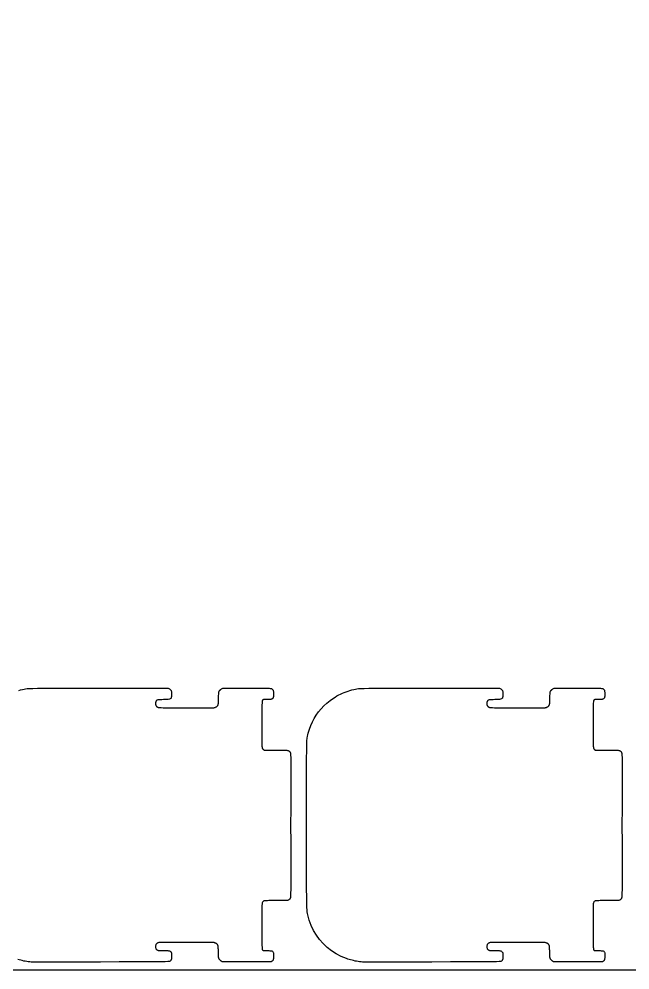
# Model space of a CAD drawing. Header units: metres. Extents: x 0 to 1200, y 0 to 600.
# Drawn here: x 414.4 to 607.2, y 0 to 300 of the extents above; entities that cross this region are included whole.
import ezdxf

# ---------------------------------------------------------------- set-up
doc = ezdxf.new("R2010")
doc.units = ezdxf.units.M

msp = doc.modelspace()

# ---------------------------------------------------------------- linework, layer by layer
at = {"layer": 'CUT'}
msp.add_lwpolyline([(414.3, 88.19), (414.91, 88.35), (415.53, 88.5), (416, 88.61), (416.43, 88.69), (416.94, 88.76), (417.67, 88.81), (418.74, 88.85), (420.28, 88.87), (422.42, 88.89), (425.3, 88.9), (429.04, 88.9), (433.77, 88.89), (439.61, 88.89), (461.47, 88.88), (461.84, 88.69), (462, 88.6), (462.13, 88.52), (462.23, 88.42), (462.32, 88.32), (462.39, 88.2), (462.45, 88.06), (462.49, 87.9), (462.51, 87.72), (462.53, 87.5), (462.54, 87.25), (462.53, 86.95), (462.52, 86.56), (462.5, 86.23), (462.45, 85.97), (462.37, 85.76), (462.25, 85.6), (462.07, 85.49), (461.83, 85.4), (461.51, 85.35), (461.1, 85.32), (460.59, 85.29), (459.98, 85.28), (459.46, 85.27), (459.04, 85.25), (458.69, 85.24), (458.41, 85.21), (458.19, 85.18), (458.02, 85.14), (457.89, 85.08), (457.79, 85), (457.71, 84.91), (457.64, 84.79), (457.57, 84.65), (457.54, 84.59), (457.52, 84.53), (457.5, 84.47), (457.48, 84.41), (457.47, 84.34), (457.46, 84.28), (457.46, 84.21), (457.46, 84.15), (457.46, 84.07), (457.46, 84), (457.47, 83.91), (457.49, 83.79), (457.52, 83.67), (457.55, 83.56), (457.59, 83.45), (457.64, 83.36), (457.69, 83.27), (457.76, 83.19), (457.83, 83.11), (457.92, 83.04), (458.01, 82.97), (458.12, 82.9), (458.2, 82.86), (458.31, 82.82), (458.49, 82.8), (458.78, 82.77), (459.22, 82.76), (459.84, 82.74), (460.68, 82.73), (461.78, 82.72), (463.17, 82.71), (464.9, 82.71), (467, 82.7), (468.51, 82.7), (469.87, 82.7), (471.1, 82.7), (472.19, 82.7), (473.15, 82.7), (473.97, 82.71), (474.65, 82.72), (475.19, 82.73), (475.61, 82.74), (475.88, 82.75), (476.03, 82.77), (476.16, 82.81), (476.3, 82.85), (476.43, 82.91), (476.56, 82.98), (476.68, 83.06), (476.79, 83.15), (476.9, 83.25), (477, 83.35), (477.08, 83.46), (477.16, 83.57), (477.21, 83.68), (477.24, 83.75), (477.26, 83.84), (477.28, 83.95), (477.3, 84.08), (477.32, 84.23), (477.34, 84.41), (477.35, 84.63), (477.36, 84.88), (477.37, 85.17), (477.38, 85.5), (477.39, 85.88), (477.44, 87.77), (477.69, 88.13), (477.73, 88.19), (477.78, 88.24), (477.83, 88.3), (477.89, 88.36), (477.95, 88.41), (478.01, 88.47), (478.07, 88.52), (478.13, 88.57), (478.19, 88.61), (478.25, 88.65), (478.31, 88.68), (478.67, 88.88), (486.22, 88.89), (487.97, 88.89), (489.44, 88.89), (490.64, 88.89), (491.6, 88.89), (492.36, 88.88), (492.93, 88.87), (493.35, 88.86), (493.64, 88.84), (493.84, 88.82), (493.96, 88.79), (494.05, 88.76), (494.19, 88.68), (494.31, 88.6), (494.4, 88.52), (494.48, 88.43), (494.55, 88.32), (494.59, 88.19), (494.63, 88.03), (494.65, 87.84), (494.67, 87.61), (494.67, 87.34), (494.67, 87.03), (494.67, 86.78), (494.67, 86.57), (494.67, 86.39), (494.66, 86.24), (494.65, 86.12), (494.64, 86.02), (494.62, 85.94), (494.6, 85.88), (494.57, 85.82), (494.54, 85.77), (494.51, 85.73), (494.42, 85.64), (494.33, 85.56), (494.23, 85.5), (494.12, 85.45), (493.99, 85.41), (493.84, 85.37), (493.66, 85.35), (493.45, 85.33), (493.21, 85.32), (492.92, 85.31), (492.6, 85.31), (492.3, 85.31), (492.05, 85.31), (491.85, 85.3), (491.69, 85.3), (491.57, 85.29), (491.48, 85.27), (491.41, 85.25), (491.35, 85.22), (491.3, 85.18), (491.26, 85.14), (491.22, 85.09), (491.18, 85.02), (491.14, 84.94), (491.11, 84.8), (491.09, 84.56), (491.07, 84.2), (491.06, 83.69), (491.05, 82.98), (491.04, 82.05), (491.04, 80.87), (491.04, 79.39), (491.03, 77.59), (491.03, 76.2), (491.03, 74.97), (491.03, 73.9), (491.03, 72.98), (491.04, 72.2), (491.04, 71.56), (491.05, 71.03), (491.06, 70.63), (491.08, 70.33), (491.09, 70.13), (491.11, 70.03), (491.13, 69.99), (491.15, 69.94), (491.18, 69.89), (491.21, 69.84), (491.24, 69.8), (491.28, 69.75), (491.32, 69.7), (491.36, 69.66), (491.4, 69.62), (491.45, 69.59), (491.49, 69.55), (491.77, 69.36), (495.32, 69.37), (496.26, 69.38), (497.03, 69.37), (497.67, 69.37), (498.18, 69.36), (498.59, 69.34), (498.9, 69.31), (499.14, 69.28), (499.32, 69.23), (499.46, 69.17), (499.58, 69.09), (499.69, 69), (499.71, 68.98), (499.74, 68.95), (499.77, 68.91), (499.81, 68.87), (499.84, 68.82), (499.87, 68.77), (499.9, 68.72), (499.93, 68.67), (499.96, 68.62), (499.99, 68.57), (500.01, 68.52), (500.05, 68.4), (500.08, 68.17), (500.1, 67.72), (500.12, 66.98), (500.13, 65.83), (500.14, 64.21), (500.14, 62.01), (500.13, 59.14), (500.13, 55.51), (500.12, 51.03), (500.11, 45.62), (500.12, 40.2), (500.12, 35.73), (500.13, 32.1), (500.13, 29.23), (500.13, 27.03), (500.13, 25.41), (500.11, 24.26), (500.1, 23.52), (500.07, 23.07), (500.04, 22.84), (500.01, 22.72), (499.98, 22.67), (499.96, 22.62), (499.93, 22.57), (499.9, 22.52), (499.87, 22.47), (499.83, 22.42), (499.8, 22.37), (499.77, 22.33), (499.74, 22.3), (499.71, 22.26), (499.68, 22.24), (499.57, 22.15), (499.46, 22.07), (499.32, 22.01), (499.13, 21.97), (498.9, 21.93), (498.58, 21.9), (498.18, 21.88), (497.67, 21.87), (497.03, 21.87), (496.26, 21.87), (495.33, 21.87), (494.5, 21.87), (493.81, 21.87), (493.24, 21.87), (492.78, 21.86), (492.42, 21.86), (492.15, 21.85), (491.94, 21.83), (491.79, 21.81), (491.68, 21.79), (491.6, 21.76), (491.53, 21.72), (491.39, 21.64), (491.28, 21.55), (491.19, 21.42), (491.12, 21.2), (491.07, 20.85), (491.04, 20.33), (491.02, 19.6), (491.01, 18.62), (491.01, 17.35), (491.02, 15.75), (491.02, 13.77), (491.03, 11.98), (491.03, 10.52), (491.04, 9.34), (491.05, 8.42), (491.06, 7.71), (491.07, 7.2), (491.09, 6.85), (491.11, 6.61), (491.14, 6.47), (491.17, 6.39), (491.22, 6.33), (491.39, 6.11), (492.69, 6.1), (493.18, 6.1), (493.58, 6.08), (493.91, 6.05), (494.16, 5.99), (494.36, 5.9), (494.5, 5.76), (494.6, 5.59), (494.67, 5.36), (494.7, 5.07), (494.7, 4.72), (494.7, 4.29), (494.69, 4), (494.68, 3.75), (494.65, 3.54), (494.63, 3.36), (494.59, 3.21), (494.54, 3.09), (494.47, 2.98), (494.39, 2.89), (494.3, 2.8), (494.18, 2.73), (494.04, 2.65), (493.96, 2.62), (493.84, 2.59), (493.64, 2.57), (493.35, 2.55), (492.93, 2.54), (492.35, 2.53), (491.59, 2.53), (490.62, 2.53), (489.4, 2.53), (487.92, 2.54), (486.13, 2.54), (478.51, 2.58), (478.17, 2.81), (478.11, 2.84), (478.06, 2.89), (478, 2.94), (477.94, 3), (477.88, 3.05), (477.83, 3.12), (477.77, 3.18), (477.72, 3.25), (477.67, 3.31), (477.63, 3.37), (477.59, 3.43), (477.53, 3.54), (477.48, 3.63), (477.45, 3.72), (477.41, 3.82), (477.39, 3.95), (477.37, 4.1), (477.36, 4.3), (477.34, 4.55), (477.33, 4.86), (477.32, 5.25), (477.31, 5.72), (477.3, 6.12), (477.29, 6.47), (477.28, 6.76), (477.27, 7.01), (477.26, 7.21), (477.24, 7.38), (477.22, 7.52), (477.2, 7.63), (477.18, 7.73), (477.15, 7.8), (477.12, 7.87), (477.06, 7.97), (476.98, 8.06), (476.9, 8.15), (476.8, 8.24), (476.7, 8.32), (476.58, 8.39), (476.46, 8.45), (476.34, 8.51), (476.21, 8.56), (476.07, 8.6), (475.93, 8.62), (475.78, 8.63), (475.45, 8.64), (474.96, 8.65), (474.33, 8.66), (473.56, 8.67), (472.67, 8.68), (471.68, 8.68), (470.6, 8.69), (469.45, 8.69), (468.23, 8.69), (466.96, 8.69), (464.87, 8.69), (463.15, 8.69), (461.76, 8.68), (460.66, 8.68), (459.83, 8.67), (459.21, 8.65), (458.78, 8.64), (458.49, 8.62), (458.31, 8.59), (458.2, 8.55), (458.12, 8.51), (458, 8.44), (457.89, 8.36), (457.8, 8.27), (457.72, 8.19), (457.65, 8.1), (457.6, 8), (457.56, 7.89), (457.53, 7.78), (457.5, 7.65), (457.49, 7.51), (457.49, 7.36), (457.49, 7.2), (457.51, 7.06), (457.53, 6.93), (457.56, 6.81), (457.6, 6.71), (457.65, 6.61), (457.71, 6.53), (457.78, 6.45), (457.86, 6.38), (457.96, 6.32), (458.06, 6.26), (458.13, 6.24), (458.2, 6.21), (458.3, 6.19), (458.4, 6.18), (458.53, 6.16), (458.69, 6.15), (458.87, 6.14), (459.09, 6.14), (459.34, 6.14), (459.64, 6.13), (459.97, 6.13), (460.42, 6.13), (460.8, 6.13), (461.12, 6.12), (461.39, 6.1), (461.61, 6.07), (461.79, 6.04), (461.93, 5.99), (462.05, 5.94), (462.16, 5.86), (462.25, 5.78), (462.33, 5.67), (462.38, 5.62), (462.41, 5.56), (462.44, 5.5), (462.46, 5.44), (462.48, 5.36), (462.49, 5.26), (462.5, 5.14), (462.51, 5), (462.51, 4.83), (462.51, 4.62), (462.51, 4.37), (462.51, 4.12), (462.51, 3.9), (462.51, 3.73), (462.5, 3.58), (462.49, 3.47), (462.47, 3.37), (462.45, 3.3), (462.43, 3.23), (462.39, 3.17), (462.35, 3.11), (462.29, 3.04), (462.21, 2.91), (462.11, 2.8), (461.88, 2.71), (461.39, 2.65), (460.51, 2.6), (459.13, 2.57), (457.11, 2.55), (454.32, 2.54), (450.65, 2.53), (445.97, 2.52), (440.14, 2.51), (436.97, 2.51), (433.93, 2.51), (431.06, 2.5), (428.38, 2.5), (425.95, 2.5), (423.78, 2.5), (421.91, 2.5), (420.39, 2.5), (419.24, 2.5), (418.5, 2.51), (418.21, 2.51), (418.21, 2.51), (417.78, 2.55), (417.34, 2.6), (416.87, 2.66), (416.39, 2.74), (415.91, 2.83), (415.42, 2.94), (414.94, 3.05), (414.47, 3.17), (414.01, 3.3)], dxfattribs=at)
msp.add_lwpolyline([(522.74, 2.51), (522.31, 2.55), (521.87, 2.6), (521.4, 2.66), (520.92, 2.74), (520.44, 2.83), (519.95, 2.94), (519.47, 3.05), (519, 3.17), (518.54, 3.3), (518.11, 3.44), (517.71, 3.58), (516.04, 4.27), (514.47, 5.1), (512.99, 6.06), (511.63, 7.14), (510.37, 8.32), (509.23, 9.62), (508.21, 11.01), (507.32, 12.49), (506.58, 14.05), (505.97, 15.69), (505.51, 17.4), (505.41, 17.85), (505.33, 18.31), (505.27, 18.9), (505.22, 19.78), (505.19, 21.09), (505.16, 22.96), (505.15, 25.55), (505.14, 29), (505.14, 33.44), (505.14, 39.01), (505.15, 45.87), (505.14, 53.01), (505.14, 58.75), (505.14, 63.27), (505.15, 66.73), (505.17, 69.29), (505.2, 71.1), (505.25, 72.34), (505.31, 73.16), (505.4, 73.72), (505.52, 74.19), (505.66, 74.73), (506.01, 75.94), (506.44, 77.11), (506.96, 78.26), (507.54, 79.36), (508.2, 80.43), (508.94, 81.45), (509.74, 82.42), (510.61, 83.34), (511.54, 84.2), (512.54, 85.01), (513.59, 85.76), (514.14, 86.11), (514.7, 86.44), (515.26, 86.75), (515.84, 87.04), (516.42, 87.31), (517.01, 87.56), (517.61, 87.79), (518.22, 88), (518.83, 88.19), (519.44, 88.35), (520.06, 88.5), (520.53, 88.61), (520.96, 88.69), (521.47, 88.76), (522.2, 88.81), (523.27, 88.85), (524.81, 88.87), (526.95, 88.89), (529.83, 88.9), (533.57, 88.9), (538.3, 88.89), (544.14, 88.89), (566, 88.88), (566.37, 88.69), (566.53, 88.6), (566.66, 88.52), (566.76, 88.42), (566.85, 88.32), (566.92, 88.2), (566.98, 88.06), (567.02, 87.9), (567.04, 87.72), (567.06, 87.5), (567.07, 87.25), (567.06, 86.95), (567.05, 86.56), (567.03, 86.23), (566.98, 85.97), (566.9, 85.76), (566.78, 85.6), (566.6, 85.49), (566.36, 85.4), (566.04, 85.35), (565.63, 85.32), (565.12, 85.29), (564.51, 85.28), (563.99, 85.27), (563.57, 85.25), (563.22, 85.24), (562.94, 85.21), (562.72, 85.18), (562.55, 85.14), (562.42, 85.08), (562.32, 85), (562.24, 84.91), (562.17, 84.79), (562.1, 84.65), (562.07, 84.59), (562.05, 84.53), (562.03, 84.47), (562.01, 84.41), (562, 84.34), (561.99, 84.28), (561.99, 84.21), (561.99, 84.15), (561.99, 84.07), (561.99, 84), (562, 83.91), (562.02, 83.79), (562.05, 83.67), (562.08, 83.56), (562.12, 83.45), (562.17, 83.36), (562.22, 83.27), (562.29, 83.19), (562.36, 83.11), (562.45, 83.04), (562.54, 82.97), (562.65, 82.9), (562.73, 82.86), (562.84, 82.82), (563.02, 82.8), (563.31, 82.77), (563.75, 82.76), (564.37, 82.74), (565.21, 82.73), (566.31, 82.72), (567.7, 82.71), (569.43, 82.71), (571.53, 82.7), (573.04, 82.7), (574.4, 82.7), (575.63, 82.7), (576.72, 82.7), (577.68, 82.7), (578.5, 82.71), (579.18, 82.72), (579.72, 82.73), (580.14, 82.74), (580.41, 82.75), (580.56, 82.77), (580.69, 82.81), (580.83, 82.85), (580.96, 82.91), (581.09, 82.98), (581.21, 83.06), (581.32, 83.15), (581.43, 83.25), (581.53, 83.35), (581.61, 83.46), (581.69, 83.57), (581.74, 83.68), (581.77, 83.75), (581.79, 83.84), (581.81, 83.95), (581.83, 84.08), (581.85, 84.23), (581.87, 84.41), (581.88, 84.63), (581.89, 84.88), (581.9, 85.17), (581.91, 85.5), (581.92, 85.88), (581.97, 87.77), (582.22, 88.13), (582.26, 88.19), (582.31, 88.24), (582.36, 88.3), (582.42, 88.36), (582.48, 88.41), (582.54, 88.47), (582.6, 88.52), (582.66, 88.57), (582.72, 88.61), (582.78, 88.65), (582.84, 88.68), (583.2, 88.88), (590.75, 88.89), (592.5, 88.89), (593.97, 88.89), (595.17, 88.89), (596.13, 88.89), (596.89, 88.88), (597.46, 88.87), (597.88, 88.86), (598.17, 88.84), (598.37, 88.82), (598.49, 88.79), (598.58, 88.76), (598.72, 88.68), (598.84, 88.6), (598.93, 88.52), (599.01, 88.43), (599.08, 88.32), (599.12, 88.19), (599.16, 88.03), (599.18, 87.84), (599.2, 87.61), (599.2, 87.34), (599.2, 87.03), (599.2, 86.78), (599.2, 86.57), (599.2, 86.39), (599.19, 86.24), (599.18, 86.12), (599.17, 86.02), (599.15, 85.94), (599.13, 85.88), (599.1, 85.82), (599.07, 85.77), (599.04, 85.73), (598.95, 85.64), (598.86, 85.56), (598.76, 85.5), (598.65, 85.45), (598.52, 85.41), (598.37, 85.37), (598.19, 85.35), (597.98, 85.33), (597.74, 85.32), (597.45, 85.31), (597.13, 85.31), (596.83, 85.31), (596.58, 85.31), (596.38, 85.3), (596.22, 85.3), (596.1, 85.29), (596.01, 85.27), (595.94, 85.25), (595.88, 85.22), (595.83, 85.18), (595.79, 85.14), (595.75, 85.09), (595.71, 85.02), (595.67, 84.94), (595.64, 84.8), (595.62, 84.56), (595.6, 84.2), (595.59, 83.69), (595.58, 82.98), (595.57, 82.05), (595.57, 80.87), (595.57, 79.39), (595.56, 77.59), (595.56, 76.2), (595.56, 74.97), (595.56, 73.9), (595.56, 72.98), (595.57, 72.2), (595.57, 71.56), (595.58, 71.03), (595.59, 70.63), (595.61, 70.33), (595.62, 70.13), (595.64, 70.03), (595.66, 69.99), (595.68, 69.94), (595.71, 69.89), (595.74, 69.84), (595.77, 69.8), (595.81, 69.75), (595.85, 69.7), (595.89, 69.66), (595.93, 69.62), (595.98, 69.59), (596.02, 69.55), (596.3, 69.36), (599.85, 69.37), (600.79, 69.38), (601.56, 69.37), (602.2, 69.37), (602.71, 69.36), (603.12, 69.34), (603.43, 69.31), (603.67, 69.28), (603.85, 69.23), (603.99, 69.17), (604.11, 69.09), (604.22, 69), (604.24, 68.98), (604.27, 68.95), (604.3, 68.91), (604.34, 68.87), (604.37, 68.82), (604.4, 68.77), (604.43, 68.72), (604.46, 68.67), (604.49, 68.62), (604.52, 68.57), (604.54, 68.52), (604.58, 68.4), (604.61, 68.17), (604.63, 67.72), (604.65, 66.98), (604.66, 65.83), (604.67, 64.21), (604.67, 62.01), (604.66, 59.14), (604.66, 55.51), (604.65, 51.03), (604.64, 45.62), (604.65, 40.2), (604.65, 35.73), (604.66, 32.1), (604.66, 29.23), (604.66, 27.03), (604.66, 25.41), (604.64, 24.26), (604.63, 23.52), (604.6, 23.07), (604.57, 22.84), (604.54, 22.72), (604.51, 22.67), (604.49, 22.62), (604.46, 22.57), (604.43, 22.52), (604.4, 22.47), (604.36, 22.42), (604.33, 22.37), (604.3, 22.33), (604.27, 22.3), (604.24, 22.26), (604.21, 22.24), (604.1, 22.15), (603.99, 22.07), (603.85, 22.01), (603.66, 21.97), (603.43, 21.93), (603.11, 21.9), (602.71, 21.88), (602.2, 21.87), (601.56, 21.87), (600.79, 21.87), (599.86, 21.87), (599.03, 21.87), (598.34, 21.87), (597.77, 21.87), (597.31, 21.86), (596.95, 21.86), (596.68, 21.85), (596.47, 21.83), (596.32, 21.81), (596.21, 21.79), (596.13, 21.76), (596.06, 21.72), (595.92, 21.64), (595.81, 21.55), (595.72, 21.42), (595.65, 21.2), (595.6, 20.85), (595.57, 20.33), (595.55, 19.6), (595.54, 18.62), (595.54, 17.35), (595.55, 15.75), (595.55, 13.77), (595.56, 11.98), (595.56, 10.52), (595.57, 9.34), (595.58, 8.42), (595.59, 7.71), (595.6, 7.2), (595.62, 6.85), (595.64, 6.61), (595.67, 6.47), (595.7, 6.39), (595.75, 6.33), (595.92, 6.11), (597.22, 6.1), (597.71, 6.1), (598.11, 6.08), (598.44, 6.05), (598.69, 5.99), (598.89, 5.9), (599.03, 5.76), (599.13, 5.59), (599.2, 5.36), (599.23, 5.07), (599.23, 4.72), (599.23, 4.29), (599.22, 4), (599.21, 3.75), (599.18, 3.54), (599.16, 3.36), (599.12, 3.21), (599.07, 3.09), (599, 2.98), (598.92, 2.89), (598.83, 2.8), (598.71, 2.73), (598.57, 2.65), (598.49, 2.62), (598.37, 2.59), (598.17, 2.57), (597.88, 2.55), (597.46, 2.54), (596.88, 2.53), (596.12, 2.53), (595.15, 2.53), (593.93, 2.53), (592.45, 2.54), (590.66, 2.54), (583.04, 2.58), (582.7, 2.81), (582.64, 2.84), (582.59, 2.89), (582.53, 2.94), (582.47, 3), (582.41, 3.05), (582.36, 3.12), (582.3, 3.18), (582.25, 3.25), (582.2, 3.31), (582.16, 3.37), (582.12, 3.43), (582.06, 3.54), (582.01, 3.63), (581.98, 3.72), (581.94, 3.82), (581.92, 3.95), (581.9, 4.1), (581.89, 4.3), (581.87, 4.55), (581.86, 4.86), (581.85, 5.25), (581.84, 5.72), (581.83, 6.12), (581.82, 6.47), (581.81, 6.76), (581.8, 7.01), (581.79, 7.21), (581.77, 7.38), (581.75, 7.52), (581.73, 7.63), (581.71, 7.73), (581.68, 7.8), (581.65, 7.87), (581.59, 7.97), (581.51, 8.06), (581.43, 8.15), (581.33, 8.24), (581.23, 8.32), (581.11, 8.39), (580.99, 8.45), (580.87, 8.51), (580.74, 8.56), (580.6, 8.6), (580.46, 8.62), (580.31, 8.63), (579.98, 8.64), (579.49, 8.65), (578.86, 8.66), (578.09, 8.67), (577.2, 8.68), (576.21, 8.68), (575.13, 8.69), (573.98, 8.69), (572.76, 8.69), (571.49, 8.69), (569.4, 8.69), (567.68, 8.69), (566.29, 8.68), (565.19, 8.68), (564.36, 8.67), (563.74, 8.65), (563.31, 8.64), (563.02, 8.62), (562.84, 8.59), (562.73, 8.55), (562.65, 8.51), (562.53, 8.44), (562.42, 8.36), (562.33, 8.27), (562.25, 8.19), (562.18, 8.1), (562.13, 8), (562.09, 7.89), (562.06, 7.78), (562.03, 7.65), (562.02, 7.51), (562.02, 7.36), (562.02, 7.2), (562.04, 7.06), (562.06, 6.93), (562.09, 6.81), (562.13, 6.71), (562.18, 6.61), (562.24, 6.53), (562.31, 6.45), (562.39, 6.38), (562.49, 6.32), (562.59, 6.26), (562.66, 6.24), (562.73, 6.21), (562.83, 6.19), (562.93, 6.18), (563.06, 6.16), (563.22, 6.15), (563.4, 6.14), (563.62, 6.14), (563.87, 6.14), (564.17, 6.13), (564.5, 6.13), (564.95, 6.13), (565.33, 6.13), (565.65, 6.12), (565.92, 6.1), (566.14, 6.07), (566.32, 6.04), (566.46, 5.99), (566.58, 5.94), (566.69, 5.86), (566.78, 5.78), (566.86, 5.67), (566.91, 5.62), (566.94, 5.56), (566.97, 5.5), (566.99, 5.44), (567.01, 5.36), (567.02, 5.26), (567.03, 5.14), (567.04, 5), (567.04, 4.83), (567.04, 4.62), (567.04, 4.37), (567.04, 4.12), (567.04, 3.9), (567.04, 3.73), (567.03, 3.58), (567.02, 3.47), (567, 3.37), (566.98, 3.3), (566.96, 3.23), (566.92, 3.17), (566.88, 3.11), (566.82, 3.04), (566.74, 2.91), (566.64, 2.8), (566.41, 2.71), (565.92, 2.65), (565.04, 2.6), (563.66, 2.57), (561.64, 2.55), (558.85, 2.54), (555.18, 2.53), (550.5, 2.52), (544.67, 2.51), (541.5, 2.51), (538.46, 2.51), (535.59, 2.5), (532.91, 2.5), (530.48, 2.5), (528.31, 2.5), (526.44, 2.5), (524.92, 2.5), (523.77, 2.5), (523.03, 2.51), (522.74, 2.51)], close=True, dxfattribs=at)
at = {"layer": 'SHEET_BORDER', "color": 3}
msp.add_lwpolyline([(0, 0), (1200, 0), (1200, 600), (0, 600), (0, 0)], dxfattribs=at)

doc.saveas('drawing.dxf')
